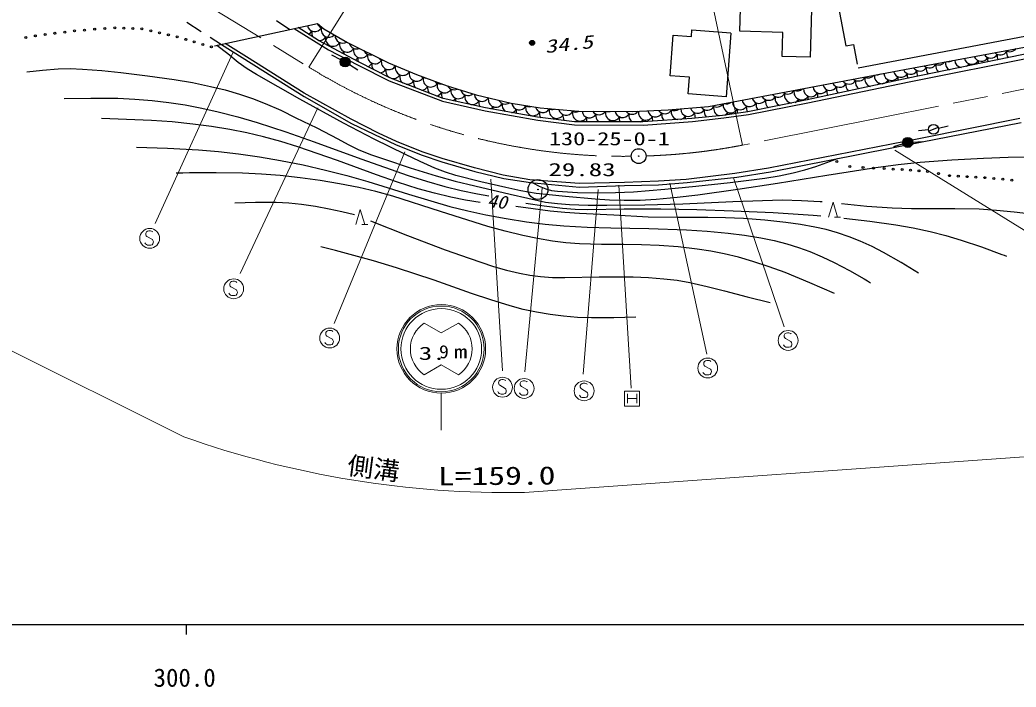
# Model space of a CAD drawing. Units: millimetres, scale not verified. Extents: x 40000 to 680000, y 20000 to 380000.
# Drawn here: x 351330 to 451187, y 198715 to 265580 of the extents above; entities that cross this region are included whole.
import ezdxf
from ezdxf.enums import TextEntityAlignment as Align

# ---------------------------------------------------------------- set-up
doc = ezdxf.new("R2010")
doc.units = ezdxf.units.MM
doc.header["$LTSCALE"] = 1000
doc.linetypes.add('CHAIN', pattern=[18.5, 12, -1.5, 3.5, -1.5])
for name, color, linetype, lineweight in [('M-BGD', 7, 'Continuous', 25), ('M-BGD-HTXT', 7, 'Continuous', 13), ('M-BMK', 2, 'CHAIN', 13), ('M-BMK-SRVR', 3, 'Continuous', 25), ('M-STR-STR1', 1, 'Continuous', 25), ('M-TTL-BAND', 7, 'Continuous', 25)]:
    doc.layers.add(name, color=color, linetype=linetype, lineweight=lineweight)
doc.styles.add('ＭＳ ゴシック', font='')
doc.styles.add('ＭＳ 明朝', font='')
doc.styles.get('ＭＳ ゴシック').set_extended_font_data('MS Gothic')
doc.styles.get('ＭＳ 明朝').set_extended_font_data('MS Mincho')

# ---------------------------------------------------------------- blocks, each defined once
blk = doc.blocks.new('BUHIN104')
at = {"color": 7, "linetype": 'Continuous', "lineweight": 25}
for radius in [498, 440, 382, 322, 265, 195, 135, 77.5, 15]:
    blk.add_circle((0, 0), radius, dxfattribs=at)
blk = doc.blocks.new('BUHIN105')
at = {"color": 7, "linetype": 'Continuous', "lineweight": 25}
for centre, radius in [((0, 0), 250), ((0, 0), 219), ((0, 0), 188), ((0, 0), 156), ((0, 0), 125), ((0, 0), 93.8), ((-1, 0), 62.5), ((0, 0), 31.2)]:
    blk.add_circle(centre, radius, dxfattribs=at)
blk = doc.blocks.new('BUHIN113')
at = {"color": 7, "linetype": 'Continuous', "lineweight": 25}
blk.add_circle((0, 0), 99.5, dxfattribs=at)
blk = doc.blocks.new('BUHIN114')
at = {"color": 7, "linetype": 'Continuous', "lineweight": 25}
blk.add_circle((0, 0), 99.5, dxfattribs=at)
blk = doc.blocks.new('BUHIN115')
at = {"color": 7, "linetype": 'Continuous', "lineweight": 25}
blk.add_circle((0, 0), 99.5, dxfattribs=at)
blk = doc.blocks.new('BUHIN116')
at = {"color": 7, "linetype": 'Continuous', "lineweight": 25}
blk.add_circle((0, 0), 99.5, dxfattribs=at)
blk = doc.blocks.new('BUHIN117')
at = {"color": 7, "linetype": 'Continuous', "lineweight": 25}
blk.add_circle((0, 0), 99.5, dxfattribs=at)
blk = doc.blocks.new('BUHIN118')
at = {"color": 7, "linetype": 'Continuous', "lineweight": 25}
blk.add_circle((0, 0), 99.5, dxfattribs=at)
blk = doc.blocks.new('BUHIN121')
at = {"color": 7, "linetype": 'Continuous', "lineweight": 25}
blk.add_circle((0, 0), 99.5, dxfattribs=at)
blk = doc.blocks.new('BUHIN122')
at = {"color": 7, "linetype": 'Continuous', "lineweight": 25}
blk.add_circle((0, 0), 99.5, dxfattribs=at)
blk = doc.blocks.new('BUHIN123')
at = {"color": 7, "linetype": 'Continuous', "lineweight": 25}
blk.add_circle((0, 0), 99.5, dxfattribs=at)
blk = doc.blocks.new('BUHIN124')
at = {"color": 7, "linetype": 'Continuous', "lineweight": 25}
blk.add_circle((0, 0), 99.5, dxfattribs=at)
blk = doc.blocks.new('BUHIN125')
at = {"color": 7, "linetype": 'Continuous', "lineweight": 25}
blk.add_circle((0, 0), 99.5, dxfattribs=at)
blk = doc.blocks.new('BUHIN126')
at = {"color": 7, "linetype": 'Continuous', "lineweight": 25}
blk.add_circle((0, 0), 99.5, dxfattribs=at)
blk = doc.blocks.new('BUHIN137')
at = {"color": 7, "linetype": 'Continuous', "lineweight": 13}
blk.add_lwpolyline([(676, -234), (730, -173), (756, -94), (764, 13), (746, 167), (696, 292), (609, 392), (492, 444), (378, 436), (304, 423), (209, 371), (162, 296), (-88, -282), (-171, -352), (-290, -406), (-411, -410), (-509, -386), (-607, -327), (-669, -178), (-695, 51), (-692, 152), (-658, 251), (-593, 339), (-487, 422)], dxfattribs=at)
blk.add_circle((0, 0), 995, dxfattribs=at)
blk = doc.blocks.new('BUHIN140')
at = {"color": 7, "linetype": 'Continuous', "lineweight": 13}
blk.add_line((-725, -231), (-656, -827), dxfattribs=at)
blk.add_lwpolyline([(-794, 369), (745, 86), (-689, -540)], dxfattribs=at)
blk = doc.blocks.new('BUHIN143')
at = {"color": 3, "linetype": 'Continuous', "lineweight": 25}
for radius in [746, 22.5]:
    blk.add_circle((0, 0), radius, dxfattribs=at)
blk = doc.blocks.new('BUHIN144')
at = {"color": 3, "linetype": 'Continuous', "lineweight": 25}
for radius in [995, 30]:
    blk.add_circle((0, 0), radius, dxfattribs=at)

msp = doc.modelspace()

# ---------------------------------------------------------------- linework, layer by layer
at = {"layer": 'M-BGD'}
for p, q in [((423510, 264450), (423646, 269033)), ((430746, 268821), (430538, 261842)), ((433345, 267032), (434118, 262971)), ((378836, 264725), (382277, 262571)), ((381274, 263508), (379222, 264809)), ((381148, 265231), (381789, 264683)), ((381789, 264683), (384162, 263323)), ((416525, 259978), (416826, 264066)), ((416826, 264066), (418640, 263932)), ((418640, 263932), (418688, 264582)), ((418688, 264582), (422604, 264293)), ((422604, 264242), (422135, 257887)), ((427810, 264321), (423510, 264450)), ((427738, 261926), (427810, 264321)), ((435357, 260791), (454127, 264361)), ((371532, 263124), (379829, 257906)), ((374030, 261888), (371920, 263209)), ((385350, 261350), (381274, 263508)), ((384162, 263323), (388279, 261268)), ((434118, 262971), (434880, 263116)), ((434880, 263116), (435254, 261151)), ((439477, 260518), (455520, 263518)), ((379829, 258255), (374030, 261888)), ((382277, 262571), (385241, 261045)), ((383484, 261588), (382589, 262035)), ((430538, 261842), (427738, 261926)), ((453053, 262334), (440356, 259729)), ((440456, 259375), (453203, 261925)), ((384359, 261107), (385217, 260592)), ((385241, 261045), (388358, 259475)), ((388402, 259764), (385350, 261350)), ((388279, 261268), (391071, 260101)), ((393743, 257715), (388402, 259764)), ((391071, 260101), (394145, 258976)), ((418434, 259837), (416525, 259978)), ((418311, 258169), (418434, 259837)), ((420354, 256892), (439477, 260518)), ((440356, 259729), (430242, 257560)), ((388358, 259475), (393699, 257448)), ((394145, 258976), (397062, 258059)), ((430301, 257271), (440456, 259375)), ((384528, 255635), (379829, 258255)), ((379829, 257906), (384562, 255199)), ((397993, 256756), (393743, 257715)), ((397062, 258059), (400561, 257226)), ((422135, 257887), (418311, 258169)), ((393699, 257448), (397974, 256462)), ((403230, 255817), (397993, 256756)), ((400561, 257226), (403478, 256767)), ((403478, 256767), (407312, 256434)), ((416311, 256559), (420354, 256892)), ((430242, 257560), (424304, 256361)), ((424350, 256116), (430301, 257271)), ((397974, 256462), (403241, 255546)), ((406920, 255381), (403230, 255817)), ((407312, 256434), (412728, 256392)), ((412728, 256392), (416311, 256559)), ((418691, 255686), (413786, 255359)), ((421765, 256013), (418691, 255686)), ((418759, 255415), (421887, 255767)), ((424304, 256361), (421765, 256013)), ((421887, 255767), (424350, 256116)), ((451580, 255688), (441431, 253662)), ((387287, 254238), (384528, 255635)), ((384562, 255199), (389034, 253068)), ((403241, 255546), (406933, 255067)), ((413786, 255359), (406920, 255381)), ((406933, 255067), (413841, 255045)), ((413841, 255045), (418759, 255415)), ((441610, 253330), (451698, 255286)), ((443373, 254798), (442448, 254430)), ((443397, 254730), (444369, 254963)), ((389069, 253399), (387287, 254238)), ((441431, 253662), (426362, 250718)), ((442413, 254566), (441417, 254470)), ((389034, 253068), (391654, 252037)), ((391654, 252351), (389069, 253399)), ((426570, 250360), (441610, 253330)), ((439855, 253155), (438897, 252867)), ((440833, 253329), (441831, 253392)), ((393645, 251688), (391654, 252351)), ((391654, 252037), (393610, 251373)), ((396912, 250745), (393645, 251688)), ((393610, 251373), (396929, 250395)), ((399777, 250011), (396912, 250745)), ((426362, 250718), (423008, 250194)), ((396929, 250395), (399828, 249697)), ((402431, 249557), (399777, 250011)), ((399828, 249697), (402518, 249277)), ((423008, 250194), (418103, 249592)), ((418221, 249277), (423182, 249836)), ((423182, 249836), (426570, 250360)), ((407414, 249173), (402431, 249557)), ((402518, 249277), (407409, 248823)), ((407409, 248823), (411924, 248998)), ((411920, 249277), (407414, 249173)), ((415344, 249417), (411920, 249277)), ((411924, 248998), (415348, 249068)), ((418103, 249592), (415344, 249417)), ((415348, 249068), (418221, 249277))]:
    msp.add_line(p, q, dxfattribs=at)
for points in [[(452837, 251839), (450389, 251800), (447932, 251701), (444757, 251518), (441578, 251274), (439352, 251048), (437134, 250763), (432212, 249982), (427279, 249202), (423290, 248577), (419292, 248012), (417209, 247767), (415112, 247582), (413506, 247496), (411887, 247469), (410439, 247504), (408984, 247601), (406027, 247867), (403072, 248193), (401549, 248452), (400026, 248771), (397532, 249350), (395041, 249991), (393976, 250327), (392931, 250719), (391442, 251374), (389974, 252085), (386853, 253628), (383755, 255227), (379391, 257634), (375042, 260098), (374107, 260681), (373207, 261313), (372157, 262191), (371075, 263017)], [(352036, 260369), (353594, 260552), (355155, 260674), (356371, 260696), (357599, 260657), (359525, 260508), (361459, 260298), (364126, 259986), (366800, 259612), (368617, 259296), (370422, 258922), (371889, 258561), (373349, 258139), (374646, 257702), (375930, 257207), (377472, 256521), (378991, 255780), (381099, 254750), (383188, 253662), (384230, 253088), (385306, 252566), (386574, 252060), (387867, 251610), (390441, 250759), (393039, 249964), (394974, 249430), (396933, 248952), (400463, 248111), (404015, 247326), (405220, 247171), (406434, 247076), (408295, 247016), (410159, 247015), (413982, 247057), (417797, 247158), (422781, 247383), (427767, 247547), (429663, 247497), (431557, 247387), (431646, 247382), (431746, 247375)], [(355772, 257720), (358452, 257753), (361141, 257726), (362859, 257649), (364583, 257511), (366243, 257319), (367904, 257065), (369563, 256749), (371210, 256374), (373162, 255859), (375109, 255284), (377982, 254351), (380834, 253362), (385517, 251657), (390232, 250001), (392072, 249417), (393927, 248892), (395546, 248499), (397186, 248162), (397755, 248054), (398333, 247946)], [(397458, 247281), (396001, 247513), (394540, 247807), (392897, 248204), (391261, 248661), (389164, 249322), (387084, 250040), (383152, 251484), (379198, 252873), (377491, 253402), (375757, 253877), (374074, 254270), (372367, 254607), (370530, 254907), (368673, 255148), (366601, 255351), (364526, 255495), (362009, 255612), (359492, 255696)], [(363029, 252835), (366135, 252729), (369247, 252563), (371237, 252398), (373233, 252171), (375351, 251866), (377461, 251502), (379726, 251049), (381978, 250538), (384089, 249999), (386194, 249399), (390294, 248113), (394420, 246881), (396214, 246430), (398032, 246034), (400060, 245661), (402105, 245346), (403969, 245118), (405839, 244950), (408203, 244815), (410580, 244740), (414360, 244674), (418145, 244546), (420237, 244405), (422337, 244203), (423977, 243996), (425608, 243729), (426921, 243457), (428218, 243128), (429363, 242776), (430498, 242364), (431733, 241846), (432954, 241269), (434477, 240468), (435967, 239617), (436285, 239430), (436603, 239243)], [(402746, 249256), (403387, 248926), (404055, 248651), (404629, 248498), (405230, 248401), (407234, 248289), (409222, 248237), (411019, 248270), (412825, 248365), (415964, 248606), (419096, 248907), (422540, 249285), (425995, 249726), (427427, 249959), (428846, 250250), (429995, 250548), (431128, 250904), (432202, 251283), (433281, 251685)], [(432986, 238170), (430522, 239239), (428025, 240257), (426429, 240844), (424802, 241379), (423378, 241787), (421930, 242139), (420577, 242406), (419204, 242615), (417306, 242825), (415403, 242975), (413626, 243055), (411845, 243075), (409624, 243079), (407407, 243143), (406062, 243247), (404713, 243412), (403223, 243660), (401734, 243970), (399976, 244394), (398233, 244876), (393476, 246394), (388710, 247906), (387014, 248370), (385295, 248778), (383365, 249162), (381423, 249488), (379424, 249769), (377408, 249991), (375537, 250137), (373651, 250224), (370993, 250264), (368322, 250244), (367652, 250234), (366981, 250224)], [(372864, 247243), (374942, 247302), (377014, 247301), (378290, 247243), (379559, 247126), (380949, 246922), (382343, 246657), (383606, 246382), (384867, 246091)], [(441403, 240196), (439663, 241259), (437895, 242270), (436747, 242859), (435562, 243399), (434445, 243845), (433299, 244237), (432164, 244559), (431014, 244822), (429567, 245082), (428109, 245282), (425988, 245504), (423867, 245665), (422074, 245748), (420275, 245771), (417287, 245762), (414301, 245812), (410869, 246027), (407432, 246181), (405956, 246264), (404486, 246407), (402775, 246645), (401051, 246873)], [(402029, 247231), (403879, 246939), (405732, 246707), (406995, 246615), (408262, 246582), (411914, 246638), (415571, 246633), (419188, 246576), (422815, 246459), (426830, 246266), (430835, 246014), (431233, 245986), (431630, 245959)], [(433694, 247177), (436234, 246930), (438776, 246744), (440694, 246679), (442614, 246674), (445045, 246688), (447483, 246642), (449239, 246525), (450991, 246348), (453598, 246049), (456207, 245810), (457623, 245747), (459040, 245744), (460707, 245809), (462373, 245934), (464911, 246191), (467451, 246387), (468836, 246420), (470233, 246421)], [(433935, 245720), (436532, 245411), (439132, 245040), (440865, 244730), (442587, 244362), (444138, 243971), (445682, 243519), (447725, 242830), (449749, 242084), (449983, 241996), (450226, 241905)], [(386457, 245455), (390187, 243974), (393944, 242547), (396354, 241687), (398805, 240878), (400097, 240505), (401400, 240192), (402448, 239998), (403513, 239863), (404733, 239779), (405970, 239754), (409382, 239824), (412811, 239835), (414352, 239771), (415894, 239646), (417199, 239484), (418495, 239262), (420229, 238878), (421954, 238436), (424237, 237827), (426531, 237270)], [(413058, 235800), (410849, 235730), (408632, 235720), (407234, 235772), (405828, 235885), (404468, 236055), (403117, 236284), (401788, 236571), (400464, 236919), (398527, 237516), (396607, 238172), (392849, 239483), (389076, 240737), (386772, 241432), (384442, 242073), (382973, 242456), (381492, 242835)]]:
    msp.add_lwpolyline(points, dxfattribs=at)
for centre, radius in [((442910, 254614), 498), ((433223, 251383), 99.5), ((434533, 250879), 99.5)]:
    msp.add_circle(centre, radius, dxfattribs=at)
for centre, start, end in [((380895, 265182), 192.79871, 329.3186), ((381847, 265497), 200.63293, 260.24878), ((382291, 264598), 165.32007, 316.82849), ((379943, 264867), 292.91321, 329.3186), ((381340, 264283), 165.32007, 212.17236), ((381340, 264283), 263.07971, 329.3186), ((382736, 263700), 165.32007, 329.3186), ((383687, 264015), 178.67346, 301.698), ((384132, 263116), 165.32007, 329.3186), ((385083, 263432), 195.21692, 291.73303), ((385528, 262533), 165.32007, 329.3186), ((450561, 263152), 236.83533, 324.35156), ((383180, 262801), 311.62683, 329.3186), ((384576, 262218), 165.32007, 184.10046), ((384576, 262218), 300.10474, 329.3186), ((385972, 261635), 165.32007, 197.33459), ((386479, 262848), 206.46826, 280.48157), ((386924, 261950), 165.32007, 329.3186), ((387875, 262265), 222.12195, 264.82788), ((446754, 261892), 191.55212, 329.3186), ((447706, 262207), 201.72803, 329.3186), ((448657, 262522), 212.27808, 329.3186), ((449102, 261623), 165.32007, 198.96008), ((449609, 262837), 223.67847, 329.3186), ((450054, 261939), 165.32007, 207.96802), ((451005, 262254), 165.32007, 217.41785), ((385972, 261635), 287.65112, 329.3186), ((387368, 261051), 165.32007, 213.08228), ((387368, 261051), 272.0022, 329.3186), ((388320, 261366), 165.32007, 329.3186), ((388764, 260468), 165.32007, 329.3186), ((389716, 260783), 165.32007, 329.3186), ((441552, 261215), 214.03455, 329.3186), ((442503, 261530), 225.63635, 329.3186), ((442948, 260632), 165.32007, 219.95544), ((443455, 261845), 239.23352, 321.95337), ((443899, 260947), 165.32007, 230.55066), ((444851, 261262), 170.95789, 243.078), ((444406, 262160), 258.55872, 302.62817), ((445803, 261577), 181.40674, 261.0072), ((444851, 261262), 320.10608, 329.3186), ((445803, 261577), 302.177, 329.3186), ((447199, 260993), 165.32007, 181.27173), ((448150, 261308), 165.32007, 190.13354), ((390160, 259884), 165.32007, 235.20312), ((391112, 260199), 165.32007, 329.3186), ((392063, 260514), 232.54675, 267.23987), ((392508, 259616), 165.32007, 329.3186), ((435398, 260223), 228.73303, 329.3186), ((436349, 260538), 242.80908, 318.66089), ((436794, 259640), 165.32007, 251.7489), ((437745, 259955), 173.16382, 329.3186), ((437301, 260853), 264.88452, 296.58545), ((438697, 260270), 183.33936, 329.3186), ((439649, 260585), 193.28271, 329.3186), ((440093, 259686), 165.32007, 193.08337), ((440600, 260900), 203.38599, 329.3186), ((441045, 260001), 165.32007, 201.26038), ((441996, 260316), 165.32007, 210.33765), ((390160, 259884), 262.8158, 329.3186), ((391556, 259301), 165.32007, 224.89001), ((391556, 259301), 273.12878, 329.3186), ((392952, 258717), 165.32007, 217.69006), ((393459, 259931), 219.84167, 279.94495), ((393904, 259032), 165.32007, 329.3186), ((394855, 259348), 210.54309, 294.56238), ((395300, 258449), 165.32007, 329.3186), ((429244, 259231), 247.92529, 313.54468), ((430640, 258648), 176.24438, 329.3186), ((431591, 258963), 186.31592, 329.3186), ((432543, 259278), 196.25085, 329.3186), ((433495, 259593), 206.35718, 329.3186), ((433939, 258694), 165.32007, 218.00403), ((434446, 259908), 216.99609, 329.3186), ((434891, 259010), 165.32007, 227.4729), ((435842, 259325), 165.32007, 238.23071), ((436794, 259640), 312.46008, 329.3186), ((438190, 259056), 165.32007, 176.61926), ((439141, 259371), 165.32007, 184.92639), ((392952, 258717), 280.32874, 329.3186), ((394348, 258134), 165.32007, 211.74707), ((394348, 258134), 302.10449, 329.3186), ((395744, 257551), 165.32007, 188.79028), ((396251, 258764), 196.77344, 308.33191), ((396696, 257866), 165.32007, 329.3186), ((397648, 258181), 184.99377, 327.17798), ((399044, 257597), 167.35181, 329.3186), ((425437, 257971), 199.23376, 329.3186), ((426389, 258286), 209.45605, 329.3186), ((427340, 258601), 220.34753, 329.3186), ((427785, 257703), 165.32007, 246.40125), ((428292, 258916), 232.59424, 328.87573), ((428737, 258018), 165.32007, 269.03906), ((429688, 258333), 165.68591, 329.3186), ((431084, 257749), 165.32007, 192.71655), ((432036, 258064), 165.32007, 200.88904), ((432987, 258379), 165.32007, 209.24744), ((398092, 257282), 165.32007, 211.73755), ((398092, 257282), 305.34045, 329.3186), ((399488, 256699), 165.32007, 185.59888), ((399995, 257912), 211.26392, 301.93787), ((400440, 257014), 165.32007, 233.68018), ((401391, 257329), 188.67102, 329.3186), ((402343, 257644), 235.64758, 286.49097), ((402787, 256746), 165.32007, 329.3186), ((403739, 257061), 196.69116, 329.3186), ((404690, 257376), 243.61658, 286.44373), ((405135, 256477), 165.32007, 329.3186), ((416936, 257247), 240.92749, 308.50183), ((418332, 256664), 180.11523, 329.3186), ((419283, 256979), 197.91992, 329.3186), ((420235, 257294), 217.19897, 329.3186), ((421187, 257609), 236.70459, 324.76538), ((421631, 256711), 165.32007, 254.04675), ((422583, 257026), 168.91296, 329.3186), ((422138, 257924), 253.87878, 307.59119), ((423534, 257341), 179.28259, 329.3186), ((423979, 256442), 165.32007, 197.19055), ((424486, 257656), 189.28052, 329.3186), ((424930, 256757), 165.32007, 211.51807), ((425882, 257073), 165.32007, 221.64844), ((426833, 257388), 165.32007, 232.81177), ((427785, 257703), 316.427, 329.3186), ((429181, 257119), 165.32007, 174.48474), ((428737, 258018), 293.78918, 329.3186), ((430133, 257434), 165.32007, 183.74512), ((400440, 257014), 285.97815, 329.3186), ((401836, 256431), 165.32007, 197.77612), ((404183, 256162), 165.32007, 209.8186), ((404183, 256162), 316.703, 329.3186), ((405579, 255579), 165.32007, 176.22253), ((406086, 256792), 194.20581, 329.3186), ((406531, 255894), 165.32007, 210.66235), ((407038, 257107), 232.94177, 298.06116), ((407483, 256209), 165.32007, 329.3186), ((408434, 256524), 186.98254, 329.3186), ((408879, 255625), 165.32007, 199.00378), ((409386, 256839), 213.0072, 326.11084), ((409830, 255940), 165.32007, 227.97632), ((410782, 256256), 168.11487, 329.3186), ((410337, 257154), 256.25476, 282.86328), ((411733, 256571), 192.47754, 329.3186), ((412178, 255672), 165.32007, 203.61365), ((412685, 256886), 219.76562, 322.28076), ((413129, 255987), 165.32007, 234.88623), ((414081, 256302), 171.1333, 329.3186), ((415033, 256617), 191.53418, 329.3186), ((415477, 255719), 165.32007, 202.66077), ((415984, 256932), 213.21375, 329.3186), ((416429, 256034), 165.32007, 224.4823), ((417380, 256349), 165.32007, 262.4281), ((417380, 256349), 285.19958, 329.3186), ((418776, 255766), 165.32007, 189.36768), ((419728, 256081), 165.32007, 207.81067), ((420679, 256396), 165.32007, 226.51538), ((421631, 256711), 299.55042, 329.3186), ((423027, 256127), 165.32007, 183.44531), ((406531, 255894), 317.73962, 329.3186), ((407927, 255310), 165.32007, 174.78516), ((409830, 255940), 311.65967, 329.3186), ((411226, 255357), 165.32007, 179.07983), ((413129, 255987), 304.74976, 329.3186), ((414525, 255404), 165.32007, 183.37036)]:
    msp.add_arc(centre, 764, start, end, dxfattribs=at)
at = {"layer": 'M-BGD-HTXT'}
for p, q in [((380289, 260849), (395980, 285914)), ((417423, 282677), (423777, 253034)), ((372664, 262278), (364874, 245188)), ((373407, 240176), (381195, 256768)), ((389931, 252366), (382820, 235169)), ((439042, 252530), (462429, 238026)), ((422847, 249768), (427930, 234829)), ((399706, 230410), (398549, 249607)), ((403670, 248742), (401951, 230311)), ((411381, 249005), (412609, 228662)), ((420180, 232084), (416492, 249225)), ((407794, 230088), (409308, 248589)), ((337755, 238780), (367747, 223804)), ((393569, 234212), (391859, 235199)), ((393569, 234212), (395278, 235199)), ((391859, 230021), (393569, 231007)), ((393569, 231007), (395278, 230021)), ((393569, 224456), (393569, 228170)), ((412220, 228102), (412220, 227164)), ((413157, 228102), (413157, 227164)), ((412220, 227633), (413157, 227633)), ((496059, 224953), (401917, 218216))]:
    msp.add_line(p, q, dxfattribs=at)
msp.add_lwpolyline([(411939, 226883), (411939, 228383), (413439, 228383), (413439, 226883)], close=True, dxfattribs=at)
for radius in [4440, 4294, 4045]:
    msp.add_circle((393568, 232610), radius, dxfattribs=at)
for centre, radius, start, end in [((393569, 232610), 3103, 123.43689, 236.56317), ((393568, 232610), 3103, 303.43683, 56.56314), ((400328, 315773), 97570, 250.49268, 270.93317)]:
    msp.add_arc(centre, radius, start, end, dxfattribs=at)
at = {"layer": 'M-BMK'}
for p, q in [((349427, 279667), (380289, 260849)), ((461565, 260569), (437700, 255790)), ((437700, 255790), (423777, 253034))]:
    msp.add_line(p, q, dxfattribs=at)
for centre, start, end in [((411800, 311908), 238.3197, 270.77222), ((412258, 311918), 271.76709, 281.06848)]:
    msp.add_arc(centre, 60000, start, end, dxfattribs=at)
at = {"layer": 'M-STR-STR1'}
for p, q in [((368056, 265348), (369503, 264422)), ((370840, 262973), (381148, 265231)), ((377057, 265512), (378394, 264628)), ((370400, 263848), (371532, 263124))]:
    msp.add_line(p, q, dxfattribs=at)
at = {"layer": 'M-TTL-BAND'}
for p, q in [((40000, 205000), (579000, 205000)), ((368000, 205000), (368000, 204000))]:
    msp.add_line(p, q, dxfattribs=at)

# ---------------------------------------------------------------- block references
at = {"layer": 'M-BGD', "rotation": 83.42076}
for name, p in [('BUHIN124', (357815, 264565)), ('BUHIN124', (358823, 264641)), ('BUHIN124', (359831, 264717)), ('BUHIN123', (360840, 264792)), ('BUHIN123', (361747, 264759)), ('BUHIN123', (362654, 264725)), ('BUHIN122', (363562, 264691)), ('BUHIN126', (351927, 263824)), ('BUHIN125', (352875, 263986)), ('BUHIN125', (353858, 264112)), ('BUHIN125', (354841, 264238)), ('BUHIN125', (355824, 264364)), ('BUHIN124', (356807, 264490)), ('BUHIN122', (364444, 264490)), ('BUHIN122', (365326, 264288)), ('BUHIN122', (366208, 264087)), ('BUHIN121', (367091, 263885)), ('BUHIN121', (367948, 263633)), ('BUHIN121', (368805, 263381)), ('BUHIN121', (369662, 263129)), ('BUHIN121', (370519, 262877)), ('BUHIN105', (402678, 263280)), ('BUHIN104', (383931, 261364)), ('BUHIN104', (440334, 253298)), ('BUHIN118', (435844, 250778)), ('BUHIN118', (436903, 250728)), ('BUHIN117', (437961, 250677)), ('BUHIN117', (438869, 250627)), ('BUHIN116', (439776, 250576)), ('BUHIN116', (440616, 250509)), ('BUHIN116', (441456, 250442)), ('BUHIN115', (442297, 250375)), ('BUHIN115', (443406, 250173)), ('BUHIN114', (444515, 249971)), ('BUHIN114', (445397, 249921)), ('BUHIN114', (446279, 249871)), ('BUHIN114', (447161, 249820)), ('BUHIN113', (448043, 249770)), ('BUHIN113', (448951, 249689)), ('BUHIN113', (449858, 249609)), ('BUHIN113', (450766, 249528))]:
    msp.add_blockref(name, p, dxfattribs=at)
at = {"layer": 'M-BGD-HTXT', "rotation": 83.42076}
for name, p in [('BUHIN140', (432845, 246561)), ('BUHIN140', (385446, 245839)), ('BUHIN137', (364338, 243684)), ('BUHIN137', (372759, 238632)), ('BUHIN137', (382383, 233699)), ('BUHIN137', (428338, 233459)), ('BUHIN137', (420278, 230692)), ('BUHIN137', (399706, 228767)), ('BUHIN137', (401872, 228647)), ('BUHIN137', (407887, 228406))]:
    msp.add_blockref(name, p, dxfattribs=at)
at = {"layer": 'M-BMK-SRVR', "rotation": 83.42076}
for name, p in [('BUHIN143', (413358, 251928)), ('BUHIN144', (403262, 248580))]:
    msp.add_blockref(name, p, dxfattribs=at)

# ---------------------------------------------------------------- texts
at = {"layer": 'M-BGD', "style": 'ＭＳ 明朝', "oblique": 15, "width": 1.1}
msp.add_text('40', height=1320, rotation=353.8, dxfattribs=at).set_placement((398074, 246440), align=Align.BOTTOM_LEFT)
at = {"layer": 'M-BGD-HTXT', "style": 'ＭＳ ゴシック', "oblique": 15, "width": 1.35}
msp.add_text('34.5', height=1320, rotation=6.2, dxfattribs=at).set_placement((404065, 261850), align=Align.BOTTOM_LEFT)
at = {"layer": 'M-BGD-HTXT', "style": 'ＭＳ ゴシック'}
for s, width, p in [('130-25-0-1', 1.35, (404361, 252621)), ('29.83', 1.5, (404310, 249526))]:
    msp.add_text(s, height=1320, dxfattribs=dict(at, width=width)).set_placement(p, align=Align.BOTTOM_LEFT)
for s, height, rotation, width, p in [('3.', 1320, 359.9, 1.5, (391311, 231116)), ('9', 1320, 359.9, 1.1, (393338, 231269)), ('m', 1320, 359.9, 1.5, (394830, 231269)), ('側溝 ', 1833, 352.5, 1.05, (383990, 219529)), ('L=159.0', 1833, 0.4, 1.35, (393239, 218385))]:
    msp.add_text(s, height=height, rotation=rotation, dxfattribs=dict(at, width=width)).set_placement(p, align=Align.BOTTOM_LEFT)
at = {"layer": 'M-TTL-BAND', "style": 'ＭＳ ゴシック'}
msp.add_text('300.0', height=1833, dxfattribs=at).set_placement((367844, 198195), align=Align.BOTTOM_CENTER)

doc.saveas('drawing.dxf')
